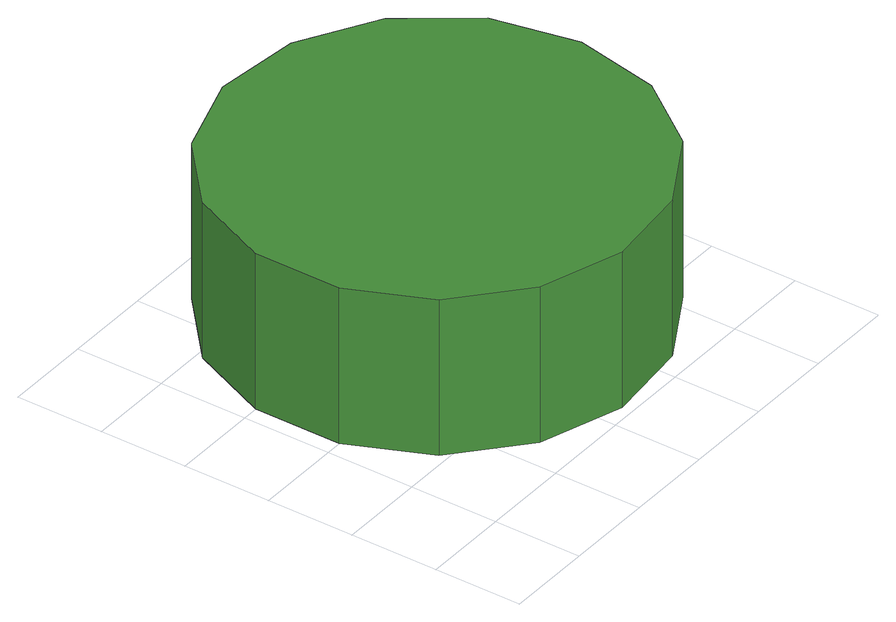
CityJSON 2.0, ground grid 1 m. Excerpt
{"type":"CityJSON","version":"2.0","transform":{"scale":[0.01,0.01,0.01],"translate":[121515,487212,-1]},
"CityObjects":{
"tree1":{"type":"SolitaryVegetationObject","attributes":{"function":"something"},"geometry":[{"type":"MultiSurface","lod":"1","boundaries":[[[0,1,2,3,4,5,6,7,8,9,10,11,12,13,14]],[[15,16,17,18,19,20,21,22,23,24,25,26,27,28,29]],[[0,29,28,1]],[[1,28,27,2]],[[2,27,26,3]],[[3,26,25,4]],[[4,25,24,5]],[[5,24,23,6]],[[6,23,22,7]],[[7,22,21,8]],[[8,21,20,9]],[[9,20,19,10]],[[10,19,18,11]],[[11,18,17,12]],[[12,17,16,13]],[[13,16,15,14]],[[14,15,29,0]]]}]}
},
"vertices":[
[494,251,248],[474,349,248],[415,430,248],[328,480,248],[229,491,248],[134,460,248],[59,393,248],[19,301,248],[19,201,248],[59,110,248],[134,43,248],[229,12,248],[328,23,248],[415,73,248],[474,153,248],[474,153,63],[415,73,63],[328,23,63],[229,12,63],[134,43,63],[59,110,63],[19,201,63],[19,301,63],[59,393,63],[134,460,63],[229,491,63],[328,480,63],[415,430,63],[474,349,63],[494,251,63]
]}
